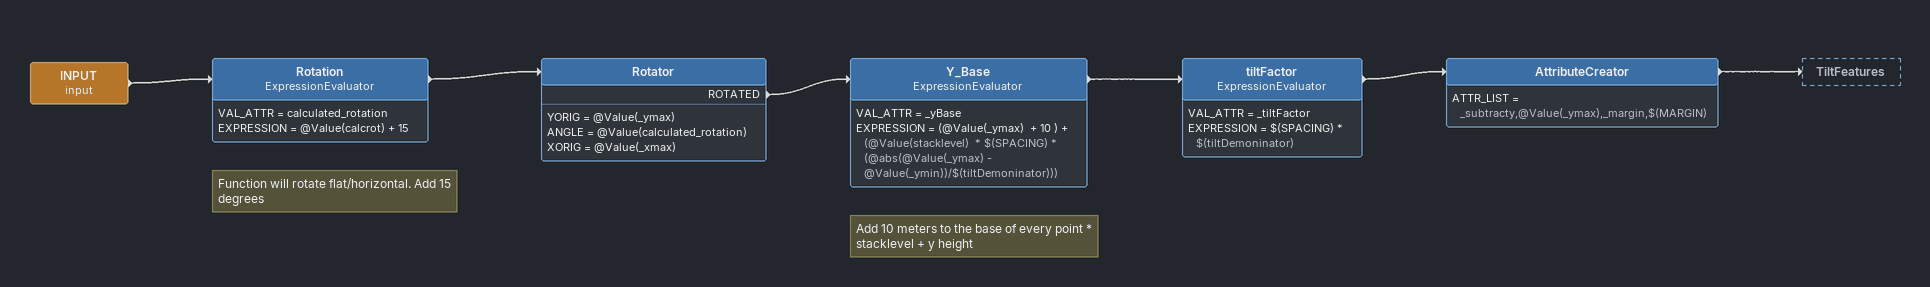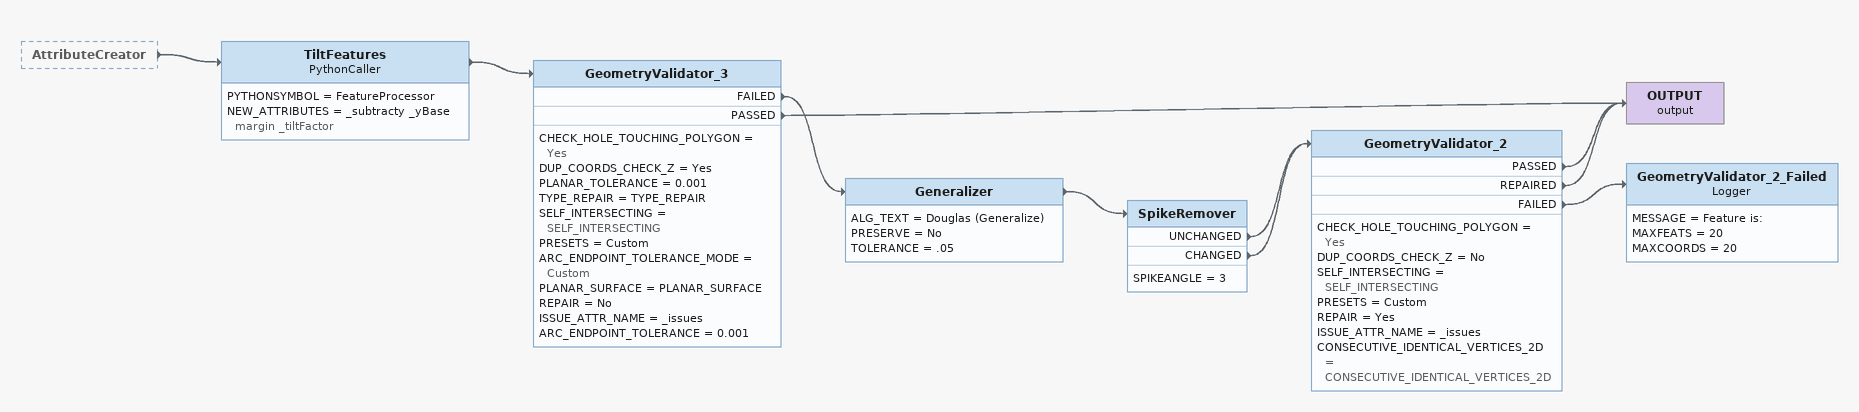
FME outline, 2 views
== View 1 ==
INPUT (input)
    -> Rotation
Note: Function will rotate flat/horizontal. Add 15 degrees
Rotation: ExpressionEvaluator
    VAL_ATTR = calculated_rotation
    EXPRESSION = @Value(calcrot) + 15
    -> Rotator
Rotator
    YORIG = @Value(_ymax)
    ANGLE = @Value(calculated_rotation)
    XORIG = @Value(_xmax)
    ROTATED -> Y_Base
Note: Add 10 meters to the base of every point * stacklevel + y height
Y_Base: ExpressionEvaluator
    VAL_ATTR = _yBase
    EXPRESSION = (@Value(_ymax)  + 10 ) + (@Value(stacklevel)  * $(SPACING) * (@abs(@Value(_ymax) - @Value(_ymin))/$(tiltDemoninator)))
    -> tiltFactor
tiltFactor: ExpressionEvaluator
    VAL_ATTR = _tiltFactor
    EXPRESSION = $(SPACING) * $(tiltDemoninator)
    -> AttributeCreator
AttributeCreator
    ATTR_LIST = _subtracty,@Value(_ymax),_margin,$(MARGIN)
    -> TiltFeatures

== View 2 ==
AttributeCreator [outside]
    -> TiltFeatures
TiltFeatures: PythonCaller
    PYTHONSYMBOL = FeatureProcessor
    NEW_ATTRIBUTES = _subtracty _yBase margin _tiltFactor
    -> GeometryValidator_3
GeometryValidator_3
    CHECK_HOLE_TOUCHING_POLYGON = Yes
    DUP_COORDS_CHECK_Z = Yes
    PLANAR_TOLERANCE = 0.001
    TYPE_REPAIR = TYPE_REPAIR
    SELF_INTERSECTING = SELF_INTERSECTING
    PRESETS = Custom
    ARC_ENDPOINT_TOLERANCE_MODE = Custom
    PLANAR_SURFACE = PLANAR_SURFACE
    REPAIR = No
    ISSUE_ATTR_NAME = _issues
    ARC_ENDPOINT_TOLERANCE = 0.001
    FAILED -> Generalizer
    PASSED -> OUTPUT (output)
Generalizer
    ALG_TEXT = Douglas (Generalize)
    PRESERVE = No
    TOLERANCE = .05
    -> SpikeRemover
SpikeRemover
    SPIKEANGLE = 3
    UNCHANGED -> GeometryValidator_2
    CHANGED -> GeometryValidator_2
GeometryValidator_2
    CHECK_HOLE_TOUCHING_POLYGON = Yes
    DUP_COORDS_CHECK_Z = No
    SELF_INTERSECTING = SELF_INTERSECTING
    PRESETS = Custom
    REPAIR = Yes
    ISSUE_ATTR_NAME = _issues
    CONSECUTIVE_IDENTICAL_VERTICES_2D = CONSECUTIVE_IDENTICAL_VERTICES_2D
    PASSED -> OUTPUT (output)
    REPAIRED -> OUTPUT (output)
    FAILED -> GeometryValidator_2_Failed
OUTPUT (output)
GeometryValidator_2_Failed: Logger
    MESSAGE = Feature is:
    MAXFEATS = 20
    MAXCOORDS = 20
